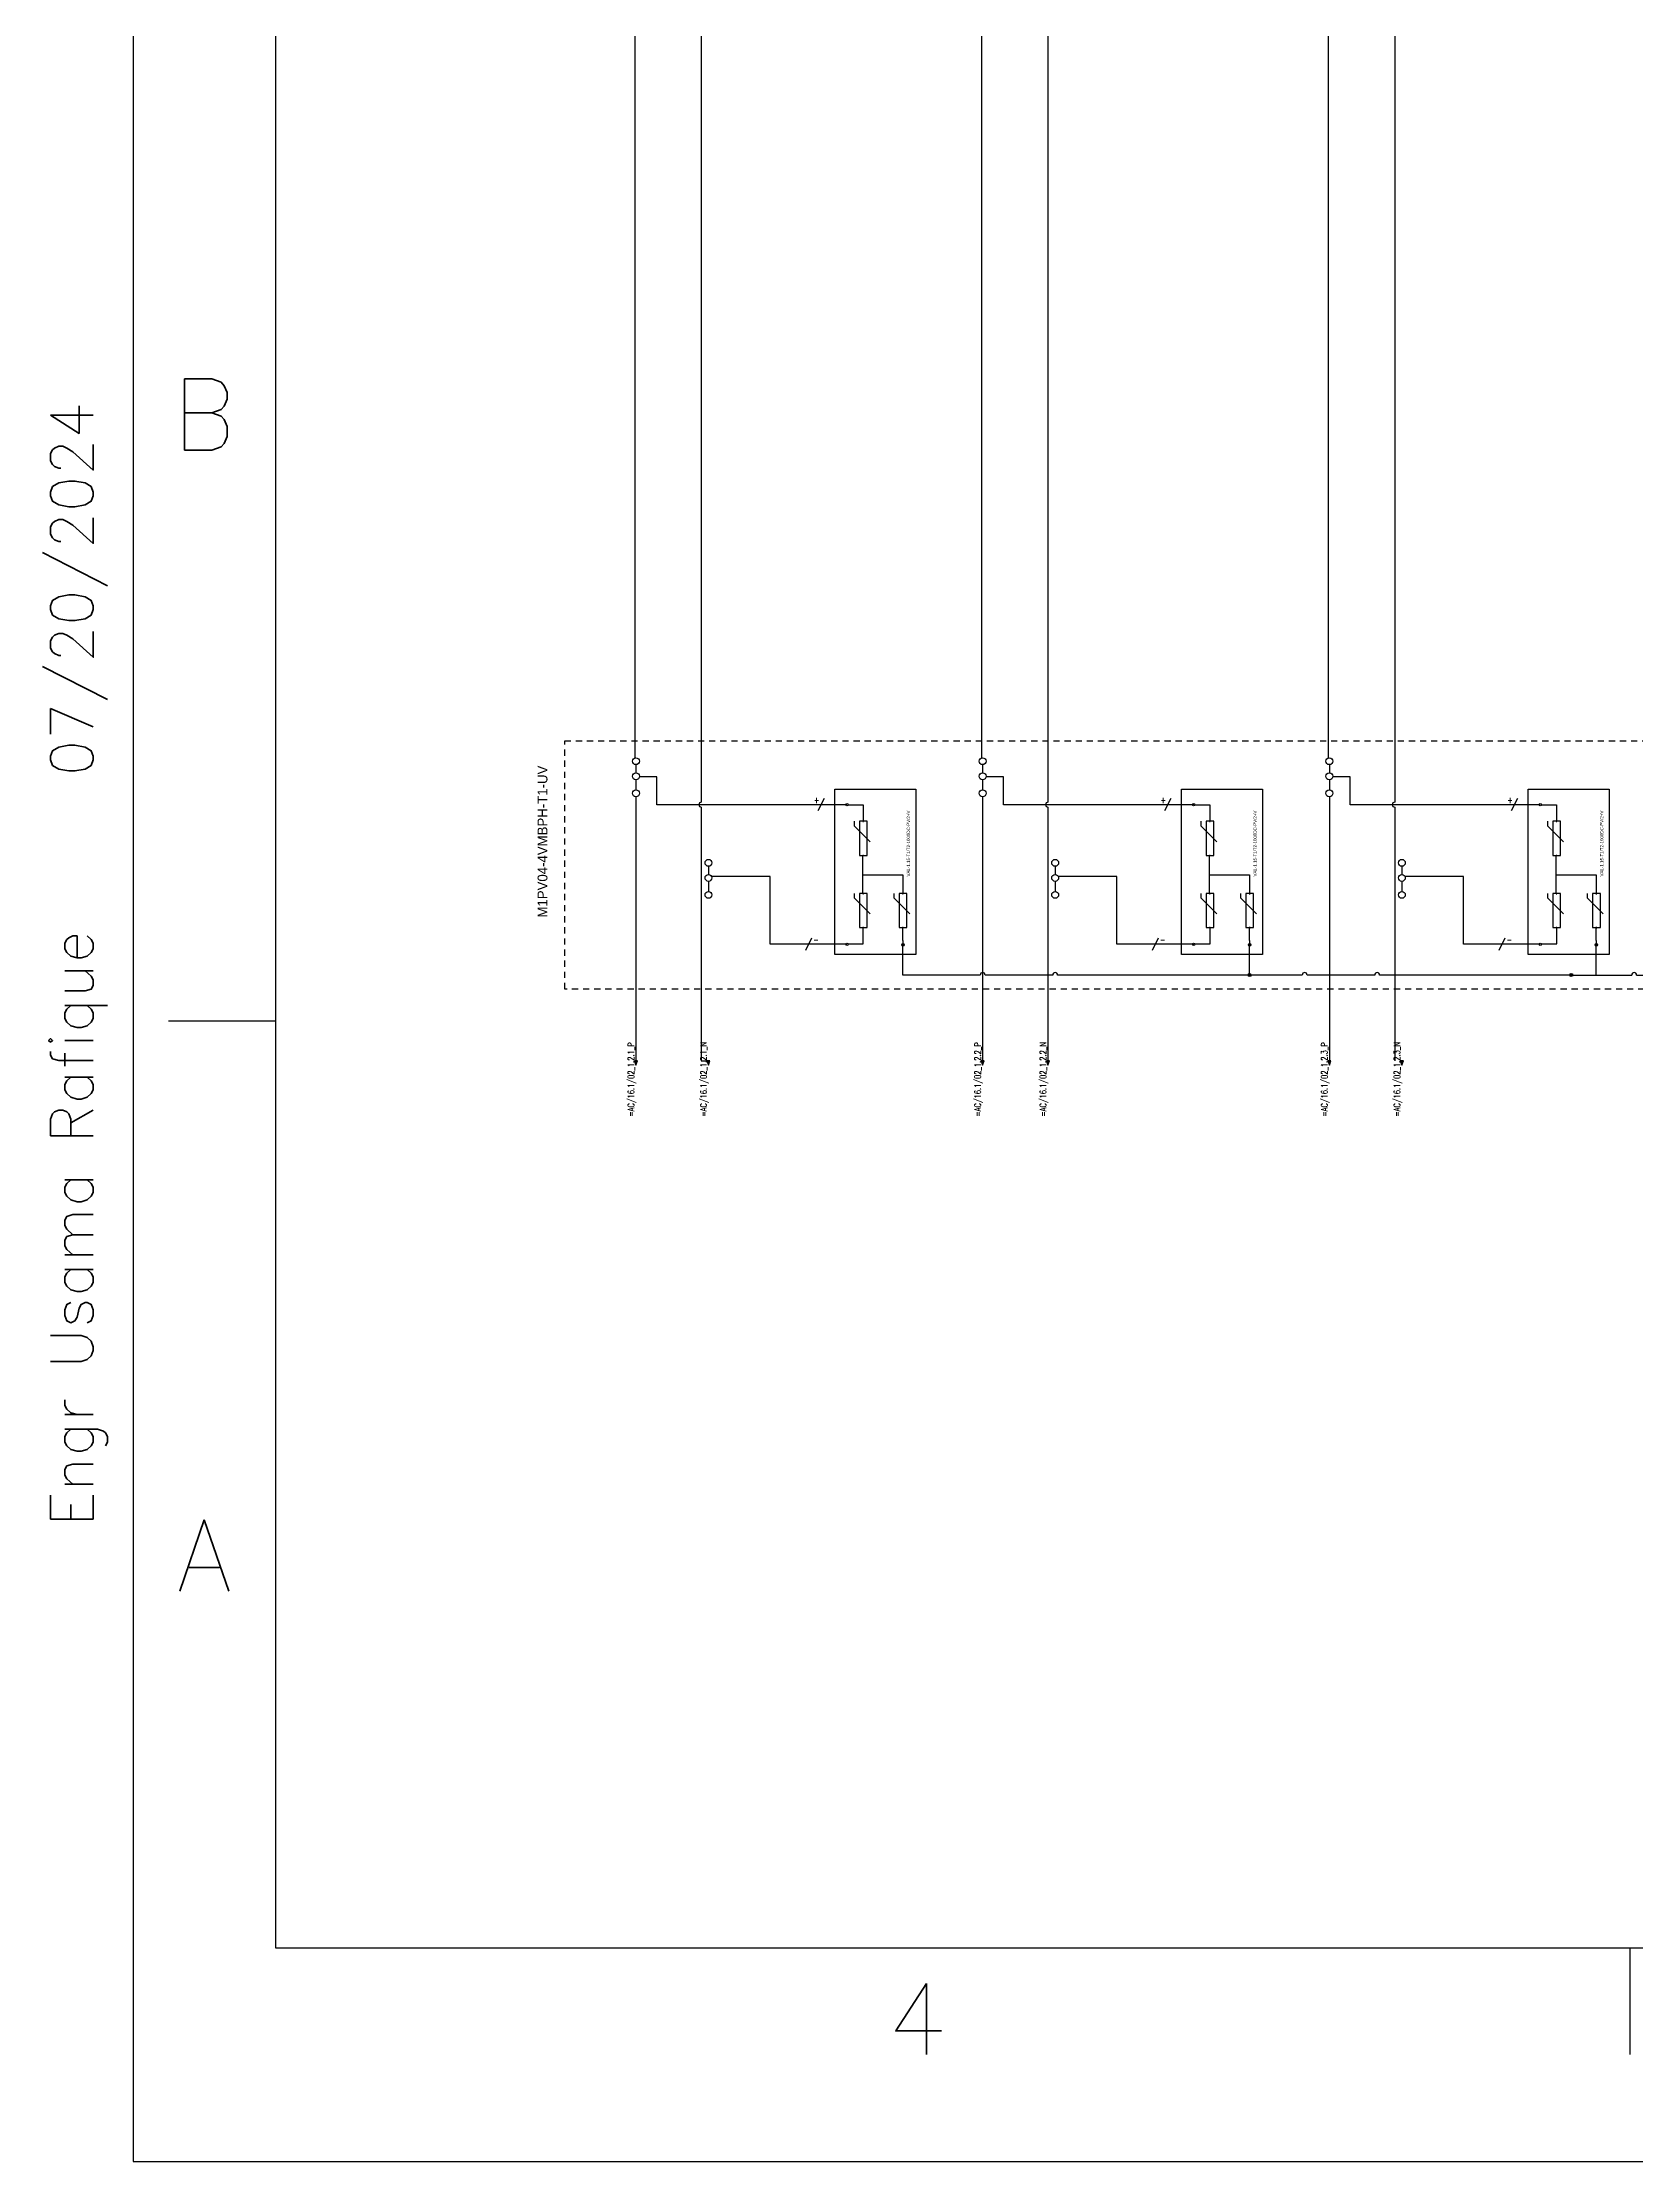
# Model space of a CAD drawing. Header units: inches. Extents: x 18 to 148, y 10 to 102.
# Drawn here: x 17.73 to 50.03, y 9.79 to 52.71 of the extents above; entities that cross this region are included whole.
import ezdxf
from ezdxf.enums import TextEntityAlignment as Align

# ---------------------------------------------------------------- set-up
doc = ezdxf.new("R2010")
doc.units = ezdxf.units.IN
doc.header["$MEASUREMENT"] = 0
doc.linetypes.add('HIDDEN2', pattern=[0.1875, 0.125, -0.0625])
for name, color, linetype in [('GRY_20AWG', 9, 'Continuous'), ('LOCBOX', 92, 'HIDDEN2'), ('MISC', 2, 'Continuous'), ('RED_12AWG', 1, 'Continuous'), ('SYMS', 7, 'Continuous'), ('TAGS', 51, 'Continuous'), ('Title Block', 7, 'Continuous'), ('Viewport', 7, 'Continuous'), ('WHT_12AWG', 7, 'Continuous'), ('WIREREF', 61, 'Continuous')]:
    doc.layers.add(name, color=color, linetype=linetype)
doc.styles.add('Roman', font='romans')
doc.styles.add('WD', font='romans.shx')
doc.styles.add('WD_IEC', font='isocp2.shx', dxfattribs={"width": 0.9, "height": 4})

# ---------------------------------------------------------------- blocks, each defined once
blk = doc.blocks.new('ANSI_border_C')
at = {"layer": 'Title Block'}
for p, q in [((0, 16), (0, 0)), ((0.5, 15.25), (0.5, 0.75)), ((0.125, 4), (0.5, 4)), ((0.5, 0.75), (20.5, 0.75)), ((5.25, 0.375), (5.25, 0.75)), ((0, 0), (21, 0))]:
    blk.add_line(p, q, dxfattribs=at)
at = {"layer": 'Title Block', "style": 'Roman'}
for s, p in [('B', (0.25, 6.125)), ('A', (0.25, 2.125)), ('4', (2.75, 0.5))]:
    blk.add_text(s, height=0.25, dxfattribs=at).set_placement(p, align=Align.MIDDLE_CENTER)
blk = doc.blocks.new('JIC_border_C')
at = {"xscale": 5.776338448920312, "yscale": 5.776338448920312, "zscale": 5.776338448920312}
blk.add_blockref('ANSI_border_C', (19.569, 9.791), dxfattribs=at)
blk = doc.blocks.new('HA1S4')
for points in [[(0, 0), (-0.031, 0), (0, -0.094), (0.031, 0), (0, 0)], [(0.016, -0.011), (-0.016, -0.011), (0, -0.058), (0.016, -0.011)]]:
    blk.add_lwpolyline(points)
at = {"style": 'WD', "flags": 1}
for tag, p in [('X2TERM01', (0, 0)), ('SIGCODE', (0.035, -0.083))]:
    blk.add_attdef(tag, p, '', height=0.01, dxfattribs=at)
at = {"style": 'WD', "width": 0.7}
for tag, p in [('XREF', (0.088, -0.062)), ('DESC1', (0.088, 0.113))]:
    blk.add_attdef(tag, p, '', height=0.125, dxfattribs=at)
at = {"style": 'WD', "width": 0.8, "flags": 8}
blk.add_attdef('WIRENO', text='', height=0.125, dxfattribs=at).set_placement((0, -0.259), align=Align.CENTER)
blk = doc.blocks.new('WDDOT')
for radius in [0.03, 0.0187, 0.00929]:
    blk.add_circle((0, 0), radius)
blk = doc.blocks.new('HT0_02')
blk.add_circle((0, 0), 0.0699)
at = {"style": 'WD', "flags": 1}
for tag, p in [('X4TERM01', (-0.07, 0)), ('X2TERM01', (0, 0.07)), ('X1TERM01', (0.07, 0)), ('X8TERM01', (0, -0.07))]:
    blk.add_attdef(tag, p, '', height=0.01, dxfattribs=at)
blk = doc.blocks.new('HGND4')
for p, q in [((0, 0), (10, 0)), ((10, -3.8), (10, 3.8)), ((11.2, -2.5), (11.2, 2.5)), ((12.5, -1.2), (12.5, 1.2))]:
    blk.add_line(p, q)
blk.add_circle((10, 0), 5)
at = {"style": 'WD_IEC'}
for tag, p in [('TAG1', (2.5, 4.6)), ('INST', (2.5, 11.6)), ('LOC', (2.5, 8.1))]:
    blk.add_attdef(tag, text='', height=2.5, dxfattribs=at).set_placement(p, align=Align.RIGHT)
at = {"style": 'WD_IEC', "flags": 1}
blk.add_attdef('X4TERM01', (0, 0), '', height=0.32, dxfattribs=at)
blk = doc.blocks.new('VT0_05')
blk.add_lwpolyline([(0.08, -0.06), (0, 0.08), (-0.08, -0.06)], close=True)
at = {"style": 'WD', "flags": 1}
for tag, p in [('X4TERM01', (-0.05, 0)), ('X2TERM01', (0, 0.08)), ('X1TERM01', (0.05, 0)), ('X8TERM01', (0, -0.06))]:
    blk.add_attdef(tag, p, '', height=0.01, dxfattribs=at)
blk = doc.blocks.new('Lightening Surge Arrestor')
at = {"color": 5}
for p, q in [((0.502, 2.919), (0.502, 2.827)), ((0.502, 2.827), (0.826, 2.503)), ((0.502, 1.459), (0.502, 1.367)), ((0.502, 1.367), (0.826, 1.043)), ((1.308, 1.459), (1.308, 1.367)), ((1.308, 1.367), (1.632, 1.043))]:
    blk.add_line(p, q, dxfattribs=at)
for points in [[(0.112, 3.569), (1.754, 3.569), (1.754, 0.222), (0.112, 0.222)], [(0.768, 2.919), (0.611, 2.919), (0.611, 2.225), (0.768, 2.225)], [(0.768, 1.459), (0.611, 1.459), (0.611, 0.765), (0.768, 0.765)], [(1.574, 1.459), (1.417, 1.459), (1.417, 0.765), (1.574, 0.765)]]:
    blk.add_lwpolyline(points, close=True, dxfattribs=at)
at = {"layer": 'GRY_20AWG'}
blk.add_line((1.492, 0.502), (1.492, 0.468), dxfattribs=at)
at = {"layer": 'RED_12AWG'}
for p, q in [((0.382, 3.255), (0.686, 3.255)), ((0.686, 3.255), (0.686, 2.926)), ((0.69, 2.919), (0.684, 2.919)), ((0.681, 1.459), (0.681, 2.226)), ((0.681, 1.835), (1.492, 1.835)), ((1.492, 1.835), (1.492, 1.466)), ((0.69, 1.459), (0.681, 1.459)), ((0.381, 0.435), (0.69, 0.435)), ((0.69, 0.435), (0.69, 0.766)), ((1.492, 0.502), (1.492, 0.757))]:
    blk.add_line(p, q, dxfattribs=at)
at = {"layer": 'SYMS'}
for name, p, xscale, yscale, zscale in [('HT0_02', (0.358, 3.255), 0.3314421991292846, 0.3314421991292846, 0.3314421991292846), ('VT0_05', (0.686, 2.918), 0.1052161047490845, 0.1052161047490845, 0.1052161047490845), ('VT0_05', (0.686, 1.458), 0.1052161047490845, 0.1052161047490845, 0.1052161047490845), ('HT0_02', (0.69, 1.459), 0.01504368401050088, 0.01504368401050088, 0.01504368401050088), ('VT0_05', (1.492, 1.458), 0.1052161047490845, 0.1052161047490845, 0.1052161047490845), ('HT0_02', (0.358, 0.429), 0.3314421991292846, 0.3314421991292846, 0.3314421991292846)]:
    blk.add_blockref(name, p, dxfattribs=dict(at, xscale=xscale, yscale=yscale, zscale=zscale))
at = {"layer": 'SYMS', "xscale": -0.1052161047490845, "yscale": 0.1052161047490845, "zscale": 0.1052161047490845, "rotation": 180}
for p in [(0.686, 2.226), (0.686, 0.766), (1.492, 0.766)]:
    blk.add_blockref('VT0_05', p, dxfattribs=at)
at = {"layer": 'SYMS'}
ref = blk.add_blockref('HGND4', (1.492, 0.468), dxfattribs=dict(at, xscale=0.005, yscale=0.005, zscale=0.005, rotation=270))
ref.add_attrib('TAG1', 'PE', dxfattribs={"layer": 'TAGS', "height": 0.0125, "rotation": 270, "style": 'WD_IEC'}).set_placement((1.515, 0.455), align=Align.RIGHT)
at = {"color": 5, "insert": (1.57, 1.801), "char_height": 0.065, "attachment_point": 1, "rotation": 90}
blk.add_mtext_dynamic_manual_height_columns('VAL-1.15-T1/T2-1000DC-PV/2+V', width=1.87491, gutter_width=0.325, heights=[0], dxfattribs=at)
for tag, p in [('+', (0.447, 3.312)), ('-', (0.457, 0.49))]:
    blk.add_attdef(tag, p, '', height=0.065)
at = {"color": 5}
blk.add_attdef('VAL-1.15-T1/T2-1000DC-PV/2+V', (1.651, 1.798), '', height=0.065, rotation=90, dxfattribs=at)
blk = doc.blocks.new('VT0_02')
blk.add_circle((0, 0), 0.0699)
at = {"style": 'WD', "flags": 1}
for tag, p in [('X4TERM01', (-0.07, 0)), ('X2TERM01', (0, 0.07)), ('X1TERM01', (0.07, 0)), ('X8TERM01', (0, -0.07))]:
    blk.add_attdef(tag, p, '', height=0.01, dxfattribs=at)
blk = doc.blocks.new('HW01')
for p, q in [((0.062, 0.125), (-0.062, -0.125)), ((0.031, 0), (-0.031, 0))]:
    blk.add_line(p, q)
at = {"style": 'WD', "width": 0.7, "flags": 1}
for tag, p in [('INST', (0, 0.357)), ('LOC', (0, 0.188)), ('DESC1', (0, -0.456)), ('XREF', (0, -0.3)), ('DESC2', (0, -0.613))]:
    blk.add_attdef(tag, text='', height=0.125, dxfattribs=at).set_placement(p, align=Align.CENTER)
at = {"style": 'WD', "width": 0.8}
blk.add_attdef('TAG1', text='', height=0.125, dxfattribs=at).set_placement((-0.031, 0.031), align=Align.RIGHT)
at = {"style": 'WD', "flags": 1}
for tag, p in [('X4TERM01', (-0.031, 0)), ('X1TERM01', (0.031, 0))]:
    blk.add_attdef(tag, p, '', height=0.0125, dxfattribs=at)
at = {"linetype": 'Continuous', "style": 'WD', "flags": 9}
blk.add_attdef('ASSYCODE', text='', height=0.01, dxfattribs=at).set_placement((0.029, 0.042), align=Align.CENTER)
at = {"style": 'WD'}
for tag, p in [('X2LINK', (0, 0.125)), ('X8LINK', (0, -0.125))]:
    blk.add_attdef(tag, p, '', height=0.01, dxfattribs=at)
at = {"style": 'WD', "flags": 9}
blk.add_attdef('FAMILY', text='', height=0.01, dxfattribs=at).set_placement((0.023, 0.118), align=Align.CENTER)
at = {"style": 'WD', "width": 0.8}
blk.add_attdef('RATING1', (0.094, 0.031), '', height=0.125, dxfattribs=at)
at = {"style": 'WD', "width": 0.8, "flags": 1}
blk.add_attdef('MFG', text='', height=0.0938, dxfattribs=at).set_placement((-0.125, -0.031), align=Align.TOP_RIGHT)
blk.add_attdef('CAT', text='', height=0.0938, dxfattribs=at).set_placement((0.031, -0.031), align=Align.TOP_LEFT)
blk = doc.blocks.new('JIC_tblock_desc_C')
at = {"color": 0, "style": 'Roman', "flags": 8}
for tag, p in [('FNAME', (-20.3492, 6.8195)), ('REVDATE', (-20.3492, 4.1057)), ('USER', (-20.3492, 1.4768))]:
    blk.add_attdef(tag, p, '', height=0.15, rotation=90, dxfattribs=at)
at = {"style": 'WD'}
for tag, p in [('PROJDESC', (-2.125, 1.5)), ('TITLE1', (-2.125, 1.095)), ('TITLE2', (-2.125, 0.785))]:
    blk.add_attdef(tag, text='', height=0.08, dxfattribs=at).set_placement(p, align=Align.CENTER)
for tag, p in [('SIZE', (-4.1624, 0.3198)), ('FSCM_NO', (-3.4004, 0.3365)), ('DWG_NO', (-1.6588, 0.3365)), ('REV', (-0.2648, 0.3031)), ('SHEET', (-0.8829, 0.0925)), ('SCALE', (-3.6344, 0.0688))]:
    blk.add_attdef(tag, p, '', height=0.065, dxfattribs=at)
at = {"style": 'WD', "flags": 1}
blk.add_attdef('WD_TB', (-5.5702, 0.1772), '', height=0.086, dxfattribs=at)

msp = doc.modelspace()

# ---------------------------------------------------------------- linework, layer by layer
at = {"layer": 'GRY_20AWG', "color": 240, "true_color": 0xed1f24}
for p, q in [((29.734, 74.702), (29.734, 38.221)), ((36.757, 74.702), (36.757, 38.221)), ((43.78, 74.702), (43.78, 38.221)), ((29.757, 38.082), (29.757, 37.916)), ((29.757, 37.776), (29.757, 37.571)), ((30.178, 37.833), (29.827, 37.833)), ((30.178, 37.27), (30.178, 37.833)), ((36.78, 38.082), (36.78, 37.916)), ((36.78, 37.776), (36.78, 37.571)), ((37.201, 37.833), (36.85, 37.833)), ((37.201, 37.27), (37.201, 37.833)), ((43.803, 38.082), (43.803, 37.916)), ((43.803, 37.776), (43.803, 37.571)), ((44.224, 37.833), (43.873, 37.833)), ((44.224, 37.27), (44.224, 37.833)), ((29.757, 37.432), (29.757, 32.086)), ((36.78, 37.432), (36.78, 32.086)), ((43.803, 37.432), (43.803, 32.086)), ((33.473, 37.27), (30.178, 37.27)), ((34.032, 37.27), (33.536, 37.27)), ((40.496, 37.27), (37.201, 37.27)), ((41.055, 37.27), (40.559, 37.27)), ((47.519, 37.27), (44.224, 37.27)), ((48.077, 37.27), (47.581, 37.27)), ((31.226, 36.023), (31.226, 35.858)), ((31.226, 35.718), (31.226, 35.513)), ((32.475, 35.813), (31.296, 35.813)), ((32.475, 34.444), (32.475, 35.813)), ((38.249, 36.023), (38.249, 35.858)), ((38.249, 35.718), (38.249, 35.513)), ((39.498, 35.813), (38.319, 35.813)), ((39.498, 34.444), (39.498, 35.813)), ((45.272, 36.023), (45.272, 35.858)), ((45.272, 35.718), (45.272, 35.513)), ((46.521, 35.813), (45.342, 35.813)), ((46.521, 34.444), (46.521, 35.813)), ((33.222, 34.444), (32.475, 34.444)), ((34.032, 34.444), (33.285, 34.444)), ((40.245, 34.444), (39.498, 34.444)), ((41.055, 34.444), (40.308, 34.444)), ((47.268, 34.444), (46.521, 34.444)), ((48.077, 34.444), (47.33, 34.444))]:
    msp.add_line(p, q, dxfattribs=at)
at = {"layer": 'GRY_20AWG', "color": 3}
for p, q in [((48.705, 33.821), (49.928, 33.821)), ((50.028, 33.821), (51.397, 33.821))]:
    msp.add_line(p, q, dxfattribs=at)
msp.add_arc((49.978, 33.821), 0.05, 0, 180, dxfattribs=at)
at = {"layer": 'LOCBOX', "color": 6}
msp.add_lwpolyline([(28.315, 38.566), (77.186, 38.566), (77.186, 33.537), (28.315, 33.537)], close=True, dxfattribs=at)
at = {"layer": 'WHT_12AWG', "color": 240, "true_color": 0xed1f24}
for p, q in [((31.081, 85.118), (31.081, 37.32)), ((38.104, 85.118), (38.104, 37.32)), ((45.127, 85.118), (45.127, 37.32)), ((31.081, 37.22), (31.081, 32.086)), ((38.104, 37.22), (38.104, 32.086)), ((45.127, 37.22), (45.127, 32.086)), ((31.081, 32.086), (31.226, 32.086))]:
    msp.add_line(p, q, dxfattribs=at)
at = {"layer": 'WHT_12AWG', "color": 3}
for p, q in [((35.165, 33.821), (35.165, 34.424)), ((42.188, 33.821), (42.188, 34.424)), ((49.211, 33.821), (49.211, 34.424)), ((36.73, 33.821), (35.165, 33.821)), ((38.199, 33.821), (36.83, 33.821)), ((42.188, 33.821), (38.299, 33.821)), ((43.253, 33.821), (42.188, 33.821)), ((44.722, 33.821), (43.353, 33.821)), ((48.705, 33.821), (44.822, 33.821))]:
    msp.add_line(p, q, dxfattribs=at)
at = {"layer": 'WHT_12AWG'}
for centre in [(31.081, 37.27), (38.104, 37.27), (45.127, 37.27)]:
    msp.add_arc(centre, 0.05, 90, 270, dxfattribs=at)
at = {"layer": 'WHT_12AWG', "color": 3}
for centre in [(36.78, 33.821), (38.249, 33.821), (43.303, 33.821), (44.772, 33.821)]:
    msp.add_arc(centre, 0.05, 0, 180, dxfattribs=at)

# ---------------------------------------------------------------- block references
ref = msp.add_blockref('JIC_tblock_desc_C', (137.984, 14.123), dxfattribs=dict(xscale=5.777177524552554, yscale=5.777177524552554, zscale=5.777177524552554))
ref.add_attrib('USER', 'Engr Usama Rafique', (18.765, 22.655), dxfattribs={"color": 0, "height": 0.86658, "rotation": 90, "style": 'Roman', "flags": 8})
ref.add_attrib('REVDATE', '07/20/2024', (18.765, 37.843), dxfattribs={"color": 0, "height": 0.8666, "rotation": 90, "style": 'Roman', "flags": 8})
for p in [(33.673, 34.015), (40.696, 34.015), (47.719, 34.015)]:
    msp.add_blockref('Lightening Surge Arrestor', p)
at = {"layer": 'SYMS'}
for p in [(29.757, 38.151), (36.78, 38.151), (43.803, 38.151), (29.757, 37.846), (36.78, 37.846), (43.803, 37.846), (29.757, 37.502), (36.78, 37.502), (43.803, 37.502), (31.226, 36.093), (38.249, 36.093), (45.272, 36.093), (31.226, 35.788), (38.249, 35.788), (45.272, 35.788), (31.226, 35.444), (38.249, 35.444), (45.272, 35.444)]:
    msp.add_blockref('VT0_02', p, dxfattribs=at)
ref = msp.add_blockref('HW01', (33.505, 37.27), dxfattribs=at)
ref.add_attrib('TAG1', '+', dxfattribs={"layer": 'TAGS', "height": 0.125, "style": 'WD', "width": 0.8}).set_placement((33.473, 37.301), align=Align.RIGHT)
ref = msp.add_blockref('HW01', (40.527, 37.27), dxfattribs=at)
ref.add_attrib('TAG1', '+', dxfattribs={"layer": 'TAGS', "height": 0.125, "style": 'WD', "width": 0.8}).set_placement((40.496, 37.301), align=Align.RIGHT)
ref = msp.add_blockref('HW01', (47.55, 37.27), dxfattribs=at)
ref.add_attrib('TAG1', '+', dxfattribs={"layer": 'TAGS', "height": 0.125, "style": 'WD', "width": 0.8}).set_placement((47.519, 37.301), align=Align.RIGHT)
ref = msp.add_blockref('HW01', (33.254, 34.444), dxfattribs=at)
ref.add_attrib('RATING1', '-', (33.347, 34.476), dxfattribs={"layer": 'MISC', "height": 0.125, "style": 'WD', "width": 0.8})
ref = msp.add_blockref('HW01', (40.276, 34.444), dxfattribs=at)
ref.add_attrib('RATING1', '-', (40.37, 34.476), dxfattribs={"layer": 'MISC', "height": 0.125, "style": 'WD', "width": 0.8})
ref = msp.add_blockref('HW01', (47.299, 34.444), dxfattribs=at)
ref.add_attrib('RATING1', '-', (47.393, 34.476), dxfattribs={"layer": 'MISC', "height": 0.125, "style": 'WD', "width": 0.8})
at = {"layer": 'SYMS', "color": 3}
for p in [(42.188, 33.821), (48.705, 33.821)]:
    msp.add_blockref('WDDOT', p, dxfattribs=at)
at = {"layer": 'SYMS', "color": 1}
ref = msp.add_blockref('HA1S4', (29.757, 32.086), dxfattribs=at)
ref.add_attrib('WIRENO', '=AC/16.1/02_1.2.1_P', dxfattribs={"layer": 'WIREREF', "color": 0, "height": 0.125, "rotation": 90, "style": 'WD', "width": 0.8, "flags": 8}).set_placement((29.757, 30.949), align=Align.BOTTOM_LEFT)
ref = msp.add_blockref('HA1S4', (31.226, 32.086), dxfattribs=at)
ref.add_attrib('WIRENO', '=AC/16.1/02_1.2.1_N', dxfattribs={"layer": 'WIREREF', "color": 0, "height": 0.125, "rotation": 90, "style": 'WD', "width": 0.8, "flags": 8}).set_placement((31.226, 30.949), align=Align.BOTTOM_LEFT)
ref = msp.add_blockref('HA1S4', (36.78, 32.086), dxfattribs=at)
ref.add_attrib('WIRENO', '=AC/16.1/02_1.2.2_P', dxfattribs={"layer": 'WIREREF', "color": 1, "height": 0.125, "rotation": 90, "style": 'WD', "width": 0.8, "flags": 8}).set_placement((36.78, 30.949), align=Align.BOTTOM_LEFT)
ref = msp.add_blockref('HA1S4', (38.104, 32.086), dxfattribs=at)
ref.add_attrib('WIRENO', '=AC/16.1/02_1.2.2_N', dxfattribs={"layer": 'WIREREF', "color": 1, "height": 0.125, "rotation": 90, "style": 'WD', "width": 0.8, "flags": 8}).set_placement((38.104, 30.949), align=Align.BOTTOM_LEFT)
ref = msp.add_blockref('HA1S4', (43.803, 32.086), dxfattribs=at)
ref.add_attrib('WIRENO', '=AC/16.1/02_1.2.3_P', dxfattribs={"layer": 'WIREREF', "color": 1, "height": 0.125, "rotation": 90, "style": 'WD', "width": 0.8, "flags": 8}).set_placement((43.803, 30.949), align=Align.BOTTOM_LEFT)
ref = msp.add_blockref('HA1S4', (45.272, 32.086), dxfattribs=at)
ref.add_attrib('WIRENO', '=AC/16.1/02_1.2.3_N', dxfattribs={"layer": 'WIREREF', "color": 1, "height": 0.125, "rotation": 90, "style": 'WD', "width": 0.8, "flags": 8}).set_placement((45.272, 30.949), align=Align.BOTTOM_LEFT)
at = {"layer": 'Viewport'}
msp.add_blockref('JIC_border_C', (0, 0), dxfattribs=at)

# ---------------------------------------------------------------- texts
at = {"layer": 'LOCBOX', "color": 6}
msp.add_text('M1PV04-4VMBPH-T1-UV', height=0.2, rotation=90, dxfattribs=at).set_placement((27.864, 38.061), align=Align.MIDDLE_RIGHT)

doc.saveas('drawing.dxf')
